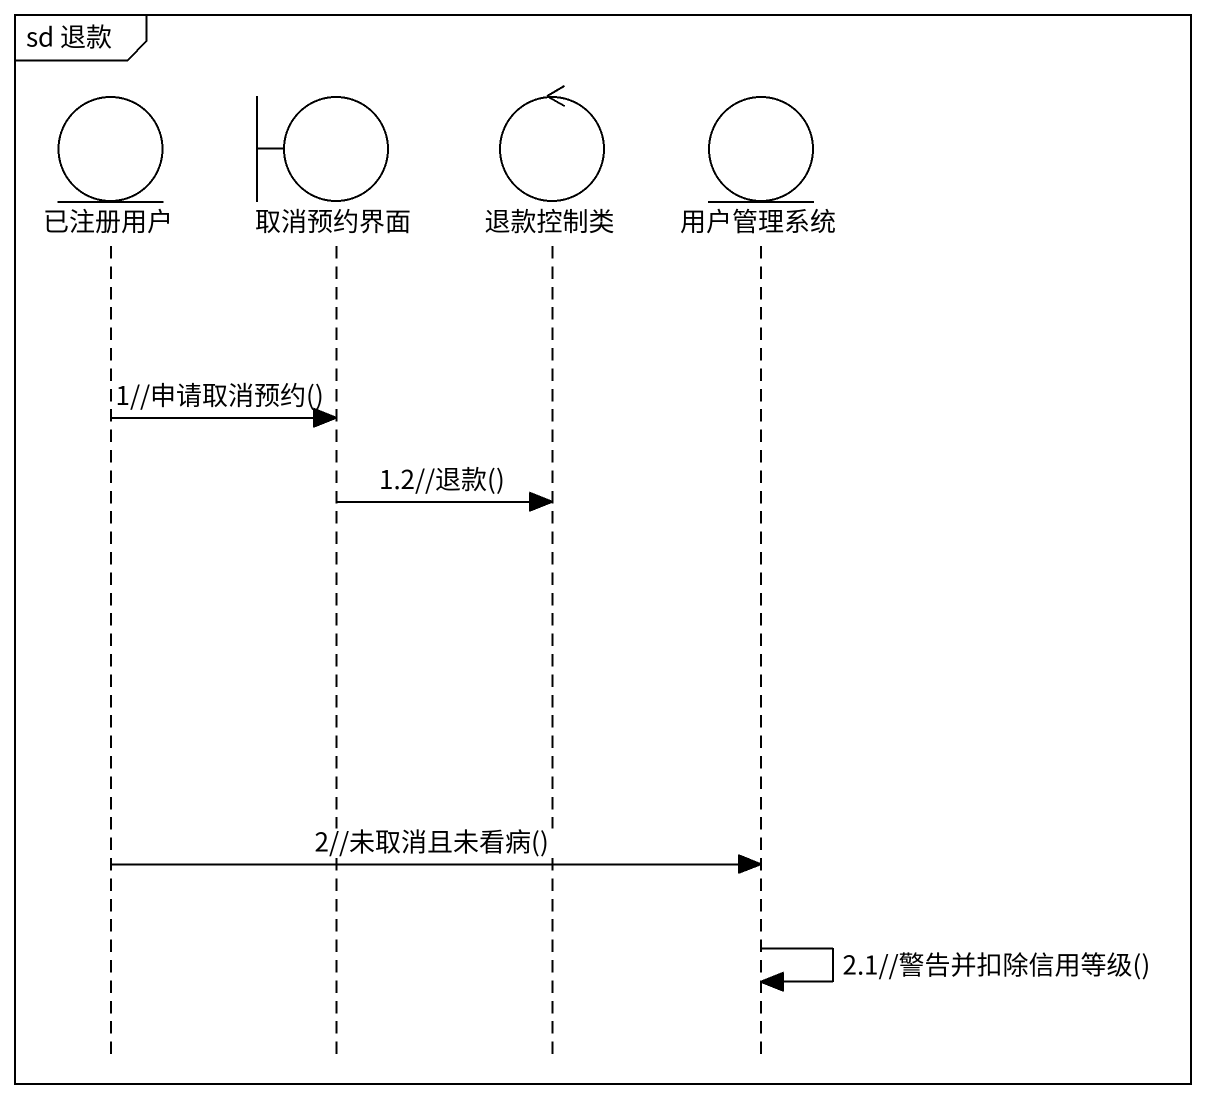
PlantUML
@startuml
mainframe sd 退款
hide footbox
entity 已注册用户
boundary 取消预约界面
control 退款控制类
entity 用户管理系统

已注册用户 -> 取消预约界面 : 1//申请取消预约()
取消预约界面 -> 退款控制类 : 1.2//退款()
已注册用户 -> 用户管理系统 : 2//未取消且未看病()
用户管理系统 -> 用户管理系统 : 2.1//警告并扣除信用等级()
@enduml
